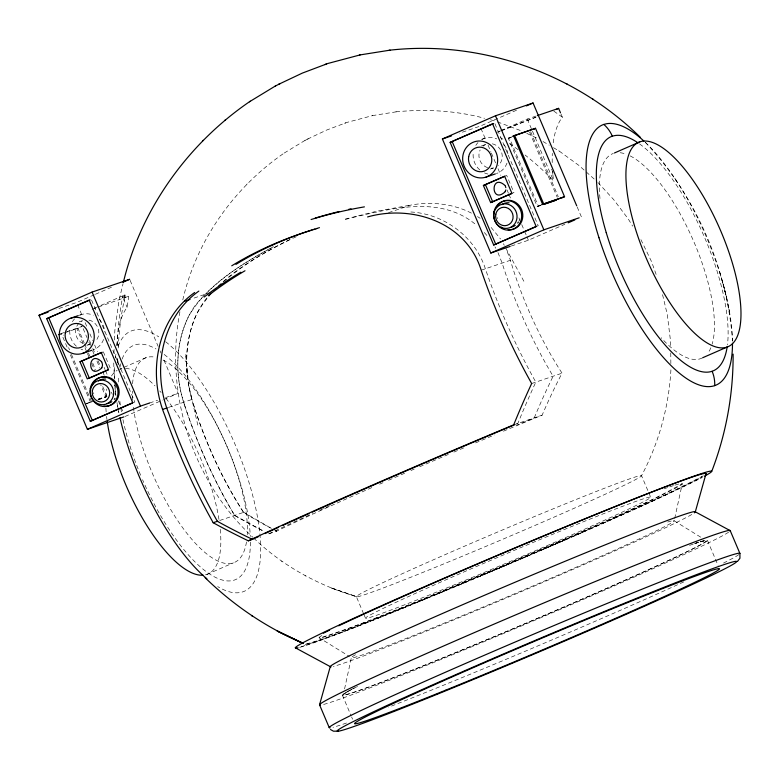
<?xml version="1.0" encoding="UTF-8"?>
<svg xmlns="http://www.w3.org/2000/svg" width="780" height="780" viewBox="0 0 780 780"><rect width="100%" height="100%" fill="white"/><g stroke="black" fill="none" stroke-linecap="round" stroke-linejoin="round"><path stroke-width="0.58" stroke-dasharray="3.9 2.92" d="M117 345.569A168.1 59.67 66.4 0 1 127.111 307.388L128.749 296.244A256.669 7.166 -23 0 1 124.956 294.976L122.567 297.024L120.89 306.316L118.404 325.016L117.01 345.725M117.01 345.589L117.068 343.57M113.919 353.34L114.124 348.485M114.465 339.982L114.855 330.272L119.057 300.183L123.055 283.647M124.839 296.858L124.81 297.492A281.151 262.724 71.2 0 0 118.199 350.044M124.858 296.546L124.907 295.756M123.893 295.337L124.956 294.976L124.81 297.492L123.893 295.337L99.733 305.897M124.917 295.601L124.956 294.976M670.917 369.817C668.87 406.741 658.846 443.011 641.54 475.702A154.898 4.329 -23 0 1 427.391 570.58A154.898 4.329 -23 0 1 427.898 562.224A154.898 4.329 -23 0 1 641.54 475.702L648.394 491.848M179.926 311.776C164.239 392.857 192.114 480.958 252.798 537.206M344.565 688.935L351.38 657.667A175.334 4.894 -23 0 0 520.367 591.328A175.334 4.894 -23 0 0 673.442 520.582M674.7 518.476L682.266 483.727C624.175 516.204 561.064 539.653 500.302 566.865C440.456 591.094 381.566 618.55 319.936 637.942L319.098 637.718L349.362 656.419M182.774 299.959C196.463 240.484 234.019 187.463 284.222 153.055L284.944 152.607M503.402 431.203A224.64 6.269 -23 0 1 542.129 415.165L545.503 407.443A166.52 45.084 -66.4 0 1 562.048 373.191L561.532 372.382A163.936 58.188 66.4 0 1 510.403 260.267L506.668 250.127M289.673 239.704C254.728 257.595 216.733 278.294 196.872 313.57C183.944 341.152 183.865 373.63 192.816 402.412M343.298 694.726L346.135 692.533M296.371 236.691C264.517 250.848 234.409 269.763 209.771 294.577C189.501 316.748 184.441 348.865 187.512 377.851L185.747 353.808L188.604 385.193L197.818 425.129M246.646 184.421L247.221 183.905M703.355 475.8L668.177 493.603L592.742 527.728M304.834 140.527L308.675 138.567M284.222 153.055L305.194 140.303M347.071 691.928L357.445 686.439M307.515 139.113L326.576 130.094L346.954 122.411L372.801 115.547M575.874 535.129L647.185 503.597L702.224 477.389A221.247 6.181 -23 0 1 476.726 577.619A221.247 6.181 -23 0 1 304.415 644.046L305.351 644.309C340.499 634.423 373.912 619.096 407.95 606.001M94.282 294.762L76.596 302.494L56.092 309.475M95.394 294.284L113.081 286.543M516.477 110.243L479.983 126.194L459.478 133.175M94.243 308.295L98.641 306.374M496.538 132.473L499.834 131.04M500.935 130.553L527.29 119.038L536.24 115.996M92.05 309.26L128.749 296.244M58.149 334.903L62.39 333.05L63.346 335.293M540.579 205.481L537.283 206.602L508.248 138.187L511.426 136.793M146.279 357.591L119.74 369.194A111.53 39.585 66.4 0 1 122.528 368.54M85.059 404.245L91.436 401.466L90.002 398.102M537.283 206.602L542.597 204.282M124.995 416.52L162.591 400.091M163.693 399.604L178.074 393.325L162.883 357.552M511.3 246.031L528.392 240.22L564.876 224.269M206.856 574.441L233.395 562.838M582.66 532.311L539.848 550.758M565.325 539.858L520.396 559.094M527.631 556.082L479.71 576.342M507.653 564.583C438.477 592.956 370.09 623.795 299.11 647.498A223.06 6.23 -23 0 0 500.233 567.684A223.06 6.23 -23 0 0 702.078 476.629M456.602 586.014L466.791 581.773M436.566 594.301L446.521 590.197M417.241 602.218L426.796 598.318M498.43 131.83L500.37 131.059M501.335 130.679L535.87 117.234M344.575 123.298L345.852 122.821M481.66 139.308L484.799 138.245M481.504 145.899L486.73 144.124M511.505 136.978L509.311 137.719L538.346 206.134L540.55 205.393M508.248 138.187L511.543 137.066M490.279 169.094L493.418 168.022M79.316 315.256L81.403 314.545M388.567 212.667L411.031 205.023C431.506 201.406 453.346 203.687 471.9 213.369M504.621 176.202L506.717 175.49L513.971 192.592L511.885 193.303M79.16 321.848L82.29 320.785M58.178 334.99L77.971 328.263L84.162 342.839M194.064 298.058L212.647 291.73M86.892 345.394L91.065 343.97A12.392 11.583 71.2 0 1 87.789 344.506M536.143 226.434L538.229 225.722L494.666 123.103M98.026 399.214L106.821 396.22M98.066 399.311L106.86 396.318M86.122 403.786L92.722 401.534L87.263 403.494M98.212 399.662L105.914 397.049M98.251 399.76L105.944 397.137L100.708 384.803M481.192 270.212L510.403 260.267M132.746 402.733L134.843 402.031L91.279 299.403M149.594 403.016L157.57 400.306M165.545 397.585L178.074 393.325M168.344 407.482L191.939 399.457L188.604 385.193M531.648 383.536L562.048 373.191M219.668 520.514L243.584 512.372A166.52 38.512 19.8 0 0 270.202 527.758L271.411 528.401M513.698 424.837L542.129 415.165M268.778 533.861L276.744 531.151A224.64 6.269 -23 0 1 374.147 486.584M694.912 543.543L699.143 542.149A197.252 5.509 -23 0 0 695.029 543.494M700.148 541.866L706.466 540.745M345.325 219.063L376.486 211.282L411.031 205.023M345.365 219.453L352.151 217.678M353.008 217.464C393.013 208.075 440.827 195.37 475.936 224.718M395.918 111.881L396.757 111.745C426.124 109.005 456.037 110.565 484.565 118.306M372.235 115.635L396.757 111.745M410.836 211.984C444.113 213.827 475.156 236.896 485.374 268.788A247.845 87.974 66.4 0 0 535.821 382.112A249.561 67.567 -66.4 0 0 517.881 423.413A291.574 8.141 -23 0 0 515.687 424.33M490.464 119.72L496.265 121.485M497.406 121.885L521.245 130.816M526.754 133.361L538.307 138.791M253.656 538.054C282.487 565.87 318.63 585.614 357.006 596.817L330.135 587.554L356.343 596.632L363.197 612.778M234.868 515.541L264.166 531.472M275.087 530.303L276.744 531.151L274.872 530.185M270.202 527.758L243.399 512.09M542.997 141.531L549.276 145.216M553.459 147.683L559.27 151.125L578.926 165.438L585.283 171.103M674.193 520.786L701.425 537.625M558.694 150.755L559.27 151.125M305.068 575.698L305.614 576.04M281.482 561.103L282.077 561.483M477.477 216.557L480.158 218.322M553.819 111.121L562.351 117.166A168.1 59.67 66.4 0 0 552.971 144.7M586.19 171.912L594.37 179.195M645.421 142.389C695.643 195.702 727.175 267.696 732.527 340.733M491.137 227.458L500.565 239.021M552.893 174.808L553.488 180.755L545.717 173.014A281.151 262.724 71.2 0 0 525.076 155.025M597.919 182.51L613.577 199.495L628.231 218.907L632.668 226.161M484.331 232.499L488.572 237.442M243.584 512.372L242.989 511.456C221.949 478.491 205.52 442.64 193.732 405.366L192.933 402.773M674.729 178.123L677.527 182.461M243.067 511.573L242.989 511.456A163.936 58.188 66.4 0 1 193.732 405.366L191.939 399.457M234.175 514.615L233.893 514.127C214.042 480.665 197.915 445.029 185.572 408.145L184.724 405.571M494.959 246.86L495.758 248.264M503.412 243.672L504.28 245.261M505.684 247.913L524.472 282.36M640.916 239.645L651.495 261.534L656.809 276.276M497.971 252.574L502.125 263.084A199.436 70.795 66.4 0 0 552.357 374.946L552.883 376.72A201.562 54.571 -66.4 0 0 536.698 412.064L534.261 417.836A251.716 7.03 -23 0 0 516.76 425.119M560.947 113.87L562.351 117.166M577.19 206.963L581.461 217.025M551.577 169.133L553 172.497M707.411 540.345L718.117 565.558M527.29 119.038L531.97 130.055M532.438 131.157L553.488 180.755M530.663 131.732L558.285 196.784M529.61 132.2L557.222 197.252M648.853 492.921L650.676 497.231A154.898 4.329 -23 0 1 436.527 592.098A154.898 4.329 -23 0 1 437.034 583.742A154.898 4.329 -23 0 1 650.676 497.231M480.938 128.427L486.154 140.722M488.056 145.197L490.903 151.905M491.371 153.026L495.641 163.088M498.02 168.675L500.867 175.383M507.029 189.91L508.453 193.264M508.93 194.386L510.832 198.861M518.895 217.864L519.841 220.096M521.742 224.572L524.111 230.159M524.589 231.28L526.49 235.745M526.968 236.867L528.392 240.22M363.656 613.85L365.479 618.16M342.361 695.126L351.205 715.962M351.663 717.054L352.599 719.248M130.143 280.42L158.145 346.369M160.036 350.844L160.992 353.077M123.377 298.594L127.111 307.388M103.321 351.79L110.585 368.901M77.542 304.736L82.758 317.031M85.137 322.618L87.029 327.093M89.885 333.801L92.732 340.509M94.624 344.974L97.471 351.683M104.12 367.331L105.066 369.574M105.544 370.685L107.435 375.16M115.031 393.042L115.976 395.284M118.355 400.871L120.724 406.458M121.202 407.579L122.626 410.933M89.466 340.519L90.889 343.882M92.8 348.368L94.702 352.852M98.036 360.711L100.415 366.317M103.272 373.045L104.228 375.287M111.364 392.116L112.32 394.358M83.167 328.643L86.98 337.623M88.881 342.108L90.305 345.472M92.683 351.078L94.117 354.442M96.973 361.169L99.83 367.897M84.63 343.96L86.541 348.445M88.442 352.93L89.866 356.294M92.722 363.031L95.579 369.759M102.726 386.578L107.006 396.679M83.099 343.307L76.908 328.721L82.212 326.401L61.328 333.508L67.996 349.216M85.001 347.792L86.902 352.277M87.38 353.398L88.813 356.762M91.669 363.49L94.994 371.339M68.582 347.627L69.527 349.869M71.438 354.354L89.524 396.981M70.376 354.822L90.373 401.924M184.363 404.469C174.827 375.892 175.168 343.268 188.75 316.027C207.529 283.94 241.663 264.391 273.273 246.772C244.754 261.885 216.684 279.932 195.663 304.775C174.593 334.513 173.492 374.644 185.572 408.145A199.436 70.795 66.4 0 0 233.893 514.127L235.034 515.639A201.562 46.615 19.8 0 0 263.854 531.317M719.823 272.6L723.587 285.841L721.861 279.747M662.561 294.655L667.3 314.584L670.654 342.098L670.712 348.124M726.297 296.254L729.349 311.142L728.968 309.26M118.804 412.357L118.443 410.602A141.911 50.368 66.4 0 0 118.921 412.922M118.219 409.461L116.99 402.675A141.911 50.368 66.4 0 0 117.78 407.18M115.83 395.099L114.757 384.93A141.911 50.368 66.4 0 0 115.84 395.109M552.835 174.164L552.64 171.59M117.468 362.602L117.136 357.211A168.1 59.67 66.4 0 0 117.351 361.179L117.448 362.456M113.724 362.934L114.387 379.119M118.082 364.757L118.034 359.931M670.761 352.94L670.858 363.792M702.224 357.971A111.53 39.585 66.4 0 1 661.138 337.691M599.986 198.539A111.53 39.585 66.4 0 1 613.363 153.455M620.197 152.753A111.53 39.585 66.4 0 1 625.716 154.001M630.152 155.893A111.53 39.585 66.4 0 1 693.332 240.542A111.53 39.585 66.4 0 1 712.159 344.107M710.873 347.753A111.53 39.585 66.4 0 1 707.48 353.632M487.958 174.028A18.583 17.375 71.2 0 1 484.468 172.916M479.788 169.942A18.583 17.375 71.2 0 1 473.294 152.373M475.81 145.392A18.583 17.375 71.2 0 1 477.984 142.565M481.933 139.493A18.583 17.375 71.2 0 1 496.723 138.889M503.909 144.505A18.583 17.375 71.2 0 1 507.897 153.923M506.99 163.078A18.583 17.375 71.2 0 1 496.392 173.56M493.418 167.953A12.392 11.583 71.2 0 1 491.185 168.207M487.656 167.671A12.392 11.583 71.2 0 1 480.139 149.965M483.015 146.211A12.392 11.583 71.2 0 1 485.755 144.495M492.346 143.812A12.392 11.583 71.2 0 1 501.813 153.017A12.392 11.583 71.2 0 1 498.166 165.584M691.801 514.478A198.276 5.538 -23 0 1 511.7 595.696A198.276 5.538 -23 0 1 333.352 666.422M728.627 532.175A223.06 6.23 -23 0 1 530.995 621.904A223.06 6.23 -23 0 1 323.027 704.584M352.219 656.779A175.334 4.894 -23 0 1 356.626 654.108M667.68 522.044A175.334 4.894 -23 0 1 671.229 521.02M674.944 485.14A197.252 5.509 -23 0 1 508.014 563.589A197.252 5.509 -23 0 1 322.871 634.92M664.199 488.777A197.252 5.509 -23 0 1 667.582 487.588M669.659 486.876A197.252 5.509 -23 0 1 673.998 485.433M700.284 541.798A197.252 5.509 -23 0 1 520.767 625.462A197.252 5.509 -23 0 1 351.799 689.335M689.569 545.376A197.252 5.509 -23 0 1 693.859 543.884M694.736 543.504A198.276 5.538 -23 0 1 532.945 620.324A198.276 5.538 -23 0 1 349.801 690.29M350.893 689.705A198.276 5.538 -23 0 1 357.523 686.312M738.835 554.609A223.06 6.23 -23 0 1 722.846 563.394M683.787 581.899A223.06 6.23 -23 0 1 388.654 707.177M346.525 723.001A223.06 6.23 -23 0 1 332.992 727.311M552.221 162.63A168.1 59.67 66.4 0 1 552.308 153.348M501.014 130.806A256.669 7.166 -23 0 1 536.026 117.166M500.477 137.65A281.151 262.724 71.2 0 1 502.934 139.21M509.399 143.501A281.151 262.724 71.2 0 1 518.115 149.692M639.532 143.9A127.715 45.337 66.4 0 1 727.438 344.926M645.226 142.272A141.921 50.378 66.4 0 1 732.488 341.24M250.419 542.09A127.715 45.337 66.4 0 1 212.55 575.825A127.715 45.337 66.4 0 1 142.555 479.71M140.663 475.254A127.715 45.337 66.4 0 1 122.831 419.045M121.436 411.83A127.715 45.337 66.4 0 1 119.71 400.208M118.638 382.024A127.715 45.337 66.4 0 1 118.843 376.467M119.886 367.594A127.715 45.337 66.4 0 1 120.744 363.626M122.148 359.053A127.715 45.337 66.4 0 1 155.98 348.933M164.171 354.432A127.715 45.337 66.4 0 1 250.302 536.533M165.623 341.728A141.911 50.368 66.4 0 1 255.889 508.901A141.911 50.368 66.4 0 1 217.669 586.57M114.358 378.183A141.911 50.368 66.4 0 1 114.494 365.625M115.274 358.088A141.911 50.368 66.4 0 1 116.103 353.506M118.17 346.271A141.911 50.368 66.4 0 1 158.779 336.843M379.626 484.175A224.64 6.269 -23 0 1 382.96 482.713M388.557 480.265A224.64 6.269 -23 0 1 405.551 472.865M410.962 470.515A224.64 6.269 -23 0 1 414.229 469.102M419.698 466.742A224.64 6.269 -23 0 1 448.578 454.35M453.892 452.088A224.64 6.269 -23 0 1 464.373 447.632M475.537 442.913A224.64 6.269 -23 0 1 494.54 434.918M497.523 218.644A12.392 11.583 71.2 0 1 497.211 217.532M519.46 219.833A12.392 11.583 71.2 0 1 518.983 220.974M93.814 393.841A12.392 11.583 71.2 0 1 93.6 392.671M114.699 384.715A12.392 11.583 71.2 0 1 116.142 387.757M82.807 349.869A18.583 17.375 71.2 0 1 81.081 349.226M76.391 346.242A18.583 17.375 71.2 0 1 69.907 328.673M72.413 321.701A18.583 17.375 71.2 0 1 74.587 318.864M79.94 315.101A18.583 17.375 71.2 0 1 93.327 315.188M99.333 319.439A18.583 17.375 71.2 0 1 104.686 332.026M103.594 339.378A18.583 17.375 71.2 0 1 93.005 349.869M83.119 343.541A12.392 11.583 71.2 0 1 75.543 332.124A12.392 11.583 71.2 0 1 82.358 320.794M88.959 320.112A12.392 11.583 71.2 0 1 98.251 328.731A12.392 11.583 71.2 0 1 95.609 341.094M220.233 529.347A111.53 39.585 66.4 0 1 205.023 574.928M106.957 419.494A111.53 39.585 66.4 0 1 106.577 416.344M106.148 411.85A111.53 39.585 66.4 0 1 105.914 408.301M105.895 397.332A111.53 39.585 66.4 0 1 106.84 388.966M111.491 375.999A111.53 39.585 66.4 0 1 117.166 370.363M125.531 368.413A111.53 39.585 66.4 0 1 154.996 385.876M159.764 390.965A111.53 39.585 66.4 0 1 161.128 392.525M165.916 398.317A111.53 39.585 66.4 0 1 219.024 519.831M246.48 541.944A111.53 39.585 66.4 0 1 189.608 536.679A111.53 39.585 66.4 0 1 133.107 404.742M132.688 400.247A111.53 39.585 66.4 0 1 132.298 391.034M132.571 383.711A111.53 39.585 66.4 0 1 155.259 357.221M163.059 360.038A111.53 39.585 66.4 0 1 221.276 433.836A111.53 39.585 66.4 0 1 247.24 534.7M268.876 533.822A251.716 7.03 -23 0 1 312.409 513.601M319.917 510.198A251.716 7.03 -23 0 1 331.724 504.894M725.176 291.876L723.343 284.564L726.619 297.823L725.176 291.876"/><path stroke-width="1.17" d="M733.112 354.12C733.346 394.115 726.102 433.992 711.75 471.334M102.521 365.352L101.927 367.663M505.791 189.94L505.186 191.607M123.337 282.467C140.966 209.293 187.522 144.232 249.434 101.78L250.331 101.224M706.027 473.655L695.312 511.836L730.226 530.663L739.908 553.468L739.947 558.217L737.461 561.444M101.8 367.916C86.775 381.615 87.38 348.309 101.654 361.793M505.04 185.494C490.288 172.341 490.63 204.974 505.05 191.861M251.726 539.663L248.313 540.823A249.561 57.71 19.8 0 1 213.184 522.727L208.192 513.659A247.845 87.974 66.4 0 1 164.746 415.233C147.654 373.571 156.39 319.43 194.659 292.519M224.816 120.412L225.352 119.915M202.469 140.995L203.18 140.341M198.841 291.096C160.612 318.172 151.866 372.07 168.919 413.81A247.845 87.974 66.4 0 0 217.357 521.303A249.561 57.71 19.8 0 0 252.486 539.399A291.574 8.141 -23 0 1 258.59 536.552M275.194 86.122L280 83.665M249.434 101.78L275.642 85.839M231.748 265.795C258.219 249.58 287.03 237.374 316.777 228.637M235.93 264.371C259.74 249.785 285.46 238.426 312.039 229.944M278.548 84.357L302.377 73.086L327.844 63.482L360.165 54.892M123.854 416.91L87.399 429.312L39 315.296L92.079 292.09L129.675 279.298L123.035 282.194M510.159 246.422L490.796 253.012L442.397 138.986L495.466 115.791L533.062 102.999L576.722 205.842M526.432 105.895L533.062 102.999M46.732 318.669L89.193 300.115L132.746 402.733L90.285 421.298L46.732 318.669L90.188 299.881M450.119 142.37L492.58 123.815L536.143 226.434L493.681 244.998L450.119 142.37L493.584 123.581M556.471 109.317L558.617 108.371L560.479 112.768M512.489 136.334L535.499 128.291L564.544 196.706L562.419 197.642M533.374 129.226L535.499 128.291M79.999 361.784L101.234 352.502L108.498 369.603L87.263 378.885L79.999 361.784L102.258 352.258M483.395 185.484L504.621 176.202L511.885 193.303L490.659 202.585L483.395 185.484L504.592 176.416M108.459 369.827L89.349 378.173L82.095 361.072M490.659 202.585L511.856 193.528M614.465 152.968L639.902 141.853M541.534 204.75L564.544 196.706M90.285 421.298L132.659 402.977M493.681 244.998L536.055 226.678M87.399 429.312L140.478 406.117L149.594 403.016M490.796 253.012L543.875 229.817L579.189 217.796M568.191 222.817L574.831 219.921M702.692 357.737L727.018 347.1A111.53 39.585 66.4 0 0 694.239 182.081A111.53 39.585 66.4 0 0 629.119 204.243A111.53 39.585 66.4 0 0 727.018 347.1M324.88 64.584L326.479 63.98M442.397 138.986L451.503 135.886M537.361 115.615L558.617 108.371M534.437 128.758L513.552 135.866L542.597 204.282L563.482 197.174M39 315.296L48.116 312.185M70.96 318.103L78.273 315.607M485.95 177.118A18.583 17.375 71.2 0 0 491.556 145.957A18.583 17.375 71.2 0 0 462.95 155.298A18.583 17.375 71.2 0 0 485.95 177.118L495.349 173.921M184.86 301.187L190.076 299.413M82.563 353.418A18.583 17.375 71.2 0 0 88.159 322.257A18.583 17.375 71.2 0 0 59.563 331.598A18.583 17.375 71.2 0 0 82.563 353.418L91.962 350.22M544.947 203.892L555.935 200.148M544.976 203.98L555.974 200.245M162.727 409.393L167.222 407.862M213.184 522.727L217.688 521.186M313.521 229.476L315.003 229.018M316.485 228.559L319.469 227.653M338.569 731.143L333.469 731.192L330.515 729.534M367.585 216.938C412.357 204.243 466.557 222.553 481.192 270.212A247.845 87.974 66.4 0 0 526.666 374.468L531.648 383.536A249.561 67.567 -66.4 0 0 513.698 424.837A291.574 8.141 -23 0 0 248.313 540.823M389.054 50.32L390.107 50.144C481.211 40.043 575.289 73.222 640.517 137.485M359.453 55.01L390.107 50.144M205.14 577.717C233.503 605.29 266.662 627.91 303.166 643.285M278.002 631.498L277.319 631.069L303.196 643.295M277.319 631.069L303.322 643.529M295.347 647.79L330.262 666.617L319.546 704.798L329.228 727.603M592.517 98.904L593.249 99.362M566.368 83.528L567.041 83.957M251.569 615.644L252.301 616.102M505.313 186.001L505.83 187.629M101.927 362.31L102.531 364.777M514.615 135.408L543.65 203.814M495.466 115.791L543.875 229.817M485.482 184.772L492.745 201.874M452.205 141.658L495.768 244.286M92.079 292.09L140.478 406.117M48.818 317.957L92.381 420.586M598.952 237.715L597.061 231.553A142.009 50.407 66.4 0 1 603.827 124.4M331.1 666.851A198.276 5.538 -23 0 1 513.347 582.972A198.276 5.538 -23 0 1 694.356 512.84M297.989 647.761A223.06 6.23 -23 0 1 489.684 558.626A223.06 6.23 -23 0 1 705.734 474.123M320.492 705.062A223.06 6.23 -23 0 1 520.514 612.826A223.06 6.23 -23 0 1 729.934 531.141M330.174 727.867A223.06 6.23 -23 0 1 524.911 637.874A223.06 6.23 -23 0 1 739.908 553.468M338.715 625.794A221.247 6.181 -23 0 1 592.498 515.785A221.247 6.181 -23 0 1 704.593 476.112M323.252 633.253A221.247 6.181 -23 0 1 329.589 630.152M712.12 371.29A30.976 28.948 71.2 0 1 714.714 385.642M727.126 347.149A127.715 45.337 66.4 0 1 674.71 355.075A127.715 45.337 66.4 0 1 606.226 232.576M638.059 142.876A127.715 45.337 66.4 0 0 612.339 136.227A30.976 28.948 71.2 0 0 603.847 124.449L606.07 123.844A141.921 50.378 66.4 0 1 643.9 141.043M732.498 343.268A141.921 50.378 66.4 0 1 681.008 374.468A141.921 50.378 66.4 0 1 598.952 237.685M606.236 232.615A127.803 45.367 66.4 0 1 612.319 136.168M206.875 578.77A141.911 50.368 66.4 0 1 119.944 417.602M204.155 297.053A303.644 188.311 -8.4 0 1 240.825 272.191M311.093 219.521A303.644 203.833 -3.2 0 1 364.416 206.866M496.948 206.72A14.859 13.884 71.2 0 1 514.127 201.581A14.859 13.884 71.2 0 1 522.483 218.829A14.859 13.884 71.2 0 1 508.072 229.691M502.339 227.77A14.859 13.884 71.2 0 1 501.472 227.214M515.219 225.42A12.392 11.583 71.2 0 1 511.358 227.107M501.842 204.682A12.392 11.583 71.2 0 1 509.106 202.79M518.388 222.056A12.392 11.583 71.2 0 1 517.706 223.051M111.832 401.719A12.392 11.583 71.2 0 1 106.87 403.591M98.446 380.981A12.392 11.583 71.2 0 1 105.719 379.09M115.001 398.356A12.392 11.583 71.2 0 1 114.309 399.35M92.157 385.456A14.859 13.884 71.2 0 1 109.034 377.423A14.859 13.884 71.2 0 1 118.921 394.729A14.859 13.884 71.2 0 1 103.925 406.058M203.083 575.192A111.53 39.585 66.4 0 1 146.864 525.564A111.53 39.585 66.4 0 1 107.25 421.629M264.985 533.588A291.574 8.141 -23 0 1 278.616 527.319M282.701 525.457A291.574 8.141 -23 0 1 308.968 513.591M312.205 512.138A291.574 8.141 -23 0 1 514.595 424.788M208.328 295.63A303.644 188.311 -8.4 0 1 244.998 270.767M315.276 218.098A303.644 203.833 -3.2 0 1 339.105 211.546M348.835 209.293A303.644 203.833 -3.2 0 1 351.019 208.826M468.683 156.682A12.392 11.583 71.2 0 0 484.019 171.22A12.392 11.583 71.2 0 0 487.744 150.452A12.392 11.583 71.2 0 0 468.683 156.682M445.39 690.29A198.276 5.538 -23 0 0 719.511 568.844A198.276 5.538 -23 0 0 446.053 679.594A198.276 5.538 -23 0 0 445.39 690.29M436.81 694.414A216.859 6.055 -23 0 0 736.622 561.59A216.859 6.055 -23 0 0 437.522 682.715A216.859 6.055 -23 0 0 436.81 694.414M494.052 211.555A14.859 13.884 71.2 0 0 511.856 229.651A14.859 13.884 71.2 0 0 517.179 204.964A14.859 13.884 71.2 0 0 494.052 211.555M493.935 213.34A12.392 11.583 71.2 0 0 509.262 227.887A12.392 11.583 71.2 0 0 512.996 207.119A12.392 11.583 71.2 0 0 493.935 213.34M495.768 214.315A9.292 8.687 71.2 0 0 507.185 225.322A9.292 8.687 71.2 0 0 510.11 209.771A9.292 8.687 71.2 0 0 495.768 214.315M90.538 389.649A12.392 11.583 71.2 0 0 105.875 404.186A12.392 11.583 71.2 0 0 109.609 383.419A12.392 11.583 71.2 0 0 90.538 389.649M92.371 390.624A9.292 8.687 71.2 0 0 103.789 401.622A9.292 8.687 71.2 0 0 106.714 386.071A9.292 8.687 71.2 0 0 92.371 390.624M90.275 388.508A14.859 13.884 71.2 0 0 108.673 405.922A14.859 13.884 71.2 0 0 113.119 381.01A14.859 13.884 71.2 0 0 90.275 388.508M65.296 332.982A12.392 11.583 71.2 0 0 80.623 347.529A12.392 11.583 71.2 0 0 84.357 326.752A12.392 11.583 71.2 0 0 65.296 332.982"/></g></svg>
